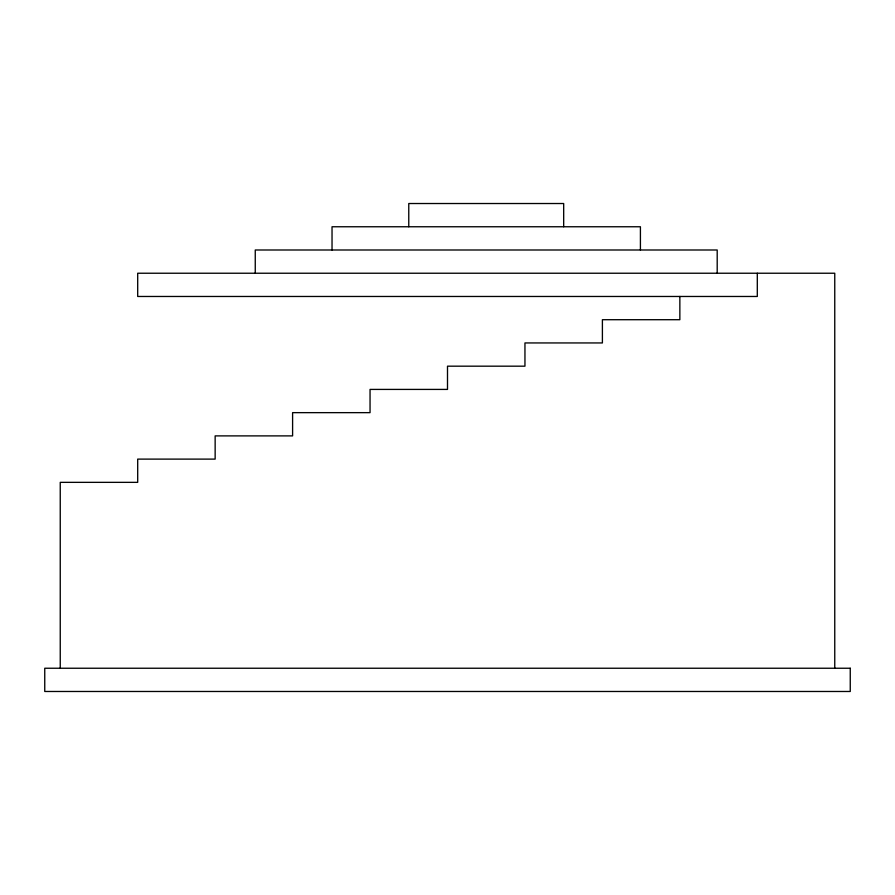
<?xml version="1.0" encoding="UTF-8"?>
<svg xmlns="http://www.w3.org/2000/svg" width="895" height="895" viewBox="0 0 895 895"><rect width="100%" height="100%" fill="white"/><g stroke="black" fill="none" stroke-linecap="round" stroke-linejoin="round"><path stroke-width="1.34" d="M834.755 668.241L834.755 273.232L137.696 273.232L137.696 296.469L757.304 296.469L757.304 273.232M717.197 273.232L717.197 249.996L255.254 249.996L255.254 273.232M679.853 296.469L679.853 319.705L602.402 319.705L602.402 342.942L524.951 342.942L524.951 366.178L447.5 366.178L447.5 389.414L370.049 389.414L370.049 412.651L292.598 412.651L292.598 435.887L215.147 435.887L215.147 459.113L137.696 459.113L137.696 482.349L60.245 482.349L60.245 668.241M640.417 249.996L640.417 226.759L332.034 226.759L332.034 249.996M563.682 226.759L563.682 203.523L408.769 203.523L408.769 226.759M850.25 668.241L44.75 668.241L44.75 691.477L850.25 691.477L850.25 668.241"/></g></svg>
